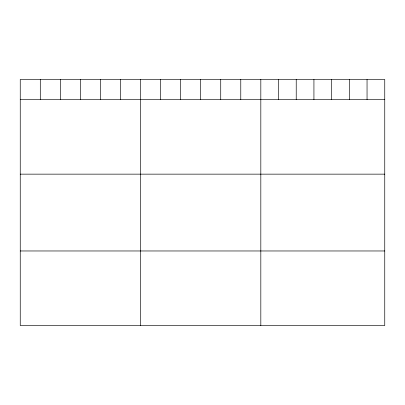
<?xml version="1.0" encoding="UTF-8"?>
<svg xmlns="http://www.w3.org/2000/svg" width="405" height="405" viewBox="0 0 405 405"><rect width="100%" height="100%" fill="white"/><g stroke="black" fill="none" stroke-linecap="round" stroke-linejoin="round"><path stroke-width="0.61" d="M384.75 99.595L384.75 325.524L20.25 325.524L20.25 79.476L384.75 79.476L384.75 99.595L20.25 99.595M20.25 174.15L384.75 174.15M20.25 250.968L384.75 250.968M367.046 79.476L367.046 99.595M349.343 79.476L349.343 99.595M331.639 79.476L331.639 99.595M313.931 79.476L313.931 99.595M296.227 79.476L296.227 99.595M278.524 79.476L278.524 99.595M260.82 79.476L260.82 325.524M240.773 79.476L240.773 99.595M220.725 79.476L220.725 99.595M200.677 79.476L200.677 99.595M180.63 79.476L180.63 99.595M160.582 79.476L160.582 99.595M140.535 79.476L140.535 325.524M120.487 79.476L120.487 99.595M100.44 79.476L100.44 99.595M80.392 79.476L80.392 99.595M60.345 79.476L60.345 99.595M40.297 79.476L40.297 99.595"/></g></svg>
